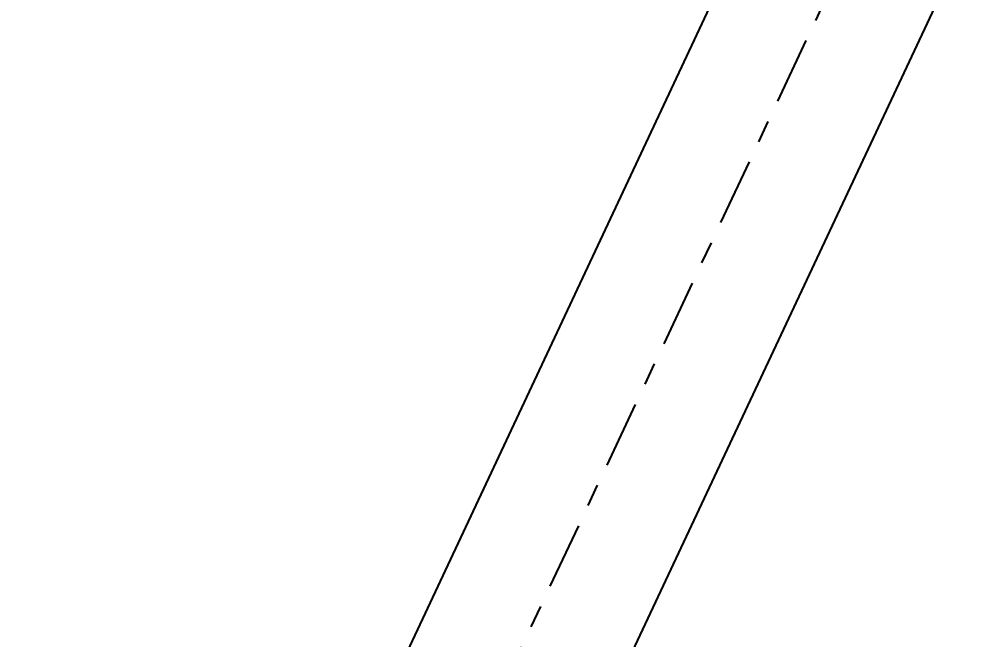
# Model space of a CAD drawing. Header units: millimetres. Extents: x 2368 to 8313, y 7493 to 11698.
# Drawn here: x 4439.02 to 4481.39, y 11225.92 to 11253.71 of the extents above; entities that cross this region are included whole.
import ezdxf

# ---------------------------------------------------------------- set-up
doc = ezdxf.new("R2010")
doc.units = ezdxf.units.MM
doc.linetypes.add('XKITLINE00', pattern=[0])
doc.linetypes.add('XKITLINE03', pattern=[6, 3, -1, 1, -1])
doc.styles.add('ROMANS', font='romans.shx')
doc.dimstyles.new('MD300', dxfattribs={"dimtxt": 2.5, "dimasz": 2.5, "dimexe": 1, "dimexo": 1, "dimgap": 0.5, "dimtad": 1, "dimdec": 1, "dimlfac": 50, "dimrnd": 0.5, "dimdsep": 46, "dimtxsty": 'ROMANS', "dimcen": 1, "dimclrd": 146, "dimclre": 146, "dimclrt": 30, "dimadec": 1, "dimazin": 2, "dimtfac": 1, "dimtdec": 1, "dimtmove": 0, "dimatfit": 1, "dimfxl": 1, "dimtolj": 1, "dimtzin": 0, "dimlwd": -1, "dimlwe": -1, "dimarcsym": 0})

# ---------------------------------------------------------------- blocks, each defined once
blk = doc.blocks.new('*D28')
at = {"color": 146, "transparency": 16777216}
for p, q in [((4264.129, 11249.201), (4264.129, 10991.038)), ((5216.588, 11054.98), (5216.588, 10991.038)), ((5214.088, 10992.038), (4266.629, 10992.038))]:
    blk.add_line(p, q, dxfattribs=at)
for points in [[(4266.629, 10992.455), (4266.629, 10991.621), (4264.129, 10992.038)], [(5214.088, 10992.455), (5214.088, 10991.621), (5216.588, 10992.038)]]:
    blk.add_solid(points, dxfattribs=at)
at = {"layer": 'Defpoints', "color": 0, "transparency": 16777216}
for p in [(4264.129, 11250.201), (5216.588, 11055.98), (4264.129, 10992.038)]:
    blk.add_point(p, dxfattribs=at)
at = {"color": 30, "transparency": 16777216, "insert": (4740.359, 10993.788), "char_height": 2.5, "attachment_point": 5, "style": 'ROMANS'}
blk.add_mtext('\\A1;47623', dxfattribs=at)
blk = doc.blocks.new('*D36')
at = {"color": 146, "transparency": 16777216}
for p, q in [((3888.588, 11276.272), (3888.588, 10979.265)), ((5216.588, 11054.98), (5216.588, 10979.265)), ((3891.088, 10980.265), (5214.088, 10980.265))]:
    blk.add_line(p, q, dxfattribs=at)
for points in [[(3891.088, 10980.681), (3891.088, 10979.848), (3888.588, 10980.265)], [(5214.088, 10980.681), (5214.088, 10979.848), (5216.588, 10980.265)]]:
    blk.add_solid(points, dxfattribs=at)
at = {"layer": 'Defpoints', "color": 0, "transparency": 16777216}
for p in [(3888.588, 11277.272), (5216.588, 11055.98), (5216.588, 10980.265)]:
    blk.add_point(p, dxfattribs=at)
at = {"color": 30, "transparency": 16777216, "insert": (4552.588, 10982.015), "char_height": 2.5, "attachment_point": 5, "style": 'ROMANS'}
blk.add_mtext('\\A1;66400', dxfattribs=at)
blk = doc.blocks.new('*D38')
at = {"color": 146, "transparency": 16777216}
for p, q in [((3888.584, 11276.27), (3888.584, 10968.162)), ((6544.588, 11276.271), (6544.588, 10968.162)), ((6542.088, 10969.162), (3891.084, 10969.162))]:
    blk.add_line(p, q, dxfattribs=at)
for points in [[(3891.084, 10969.579), (3891.084, 10968.745), (3888.584, 10969.162)], [(6542.088, 10969.579), (6542.088, 10968.745), (6544.588, 10969.162)]]:
    blk.add_solid(points, dxfattribs=at)
at = {"layer": 'Defpoints', "color": 0, "transparency": 16777216}
for p in [(3888.584, 11277.27), (6544.588, 11277.271), (3888.584, 10969.162)]:
    blk.add_point(p, dxfattribs=at)
at = {"color": 30, "transparency": 16777216, "insert": (5216.586, 10970.912), "char_height": 2.5, "attachment_point": 5, "style": 'ROMANS'}
blk.add_mtext('\\A1;132800', dxfattribs=at)

msp = doc.modelspace()

# ---------------------------------------------------------------- linework, layer by layer
at = {"color": 8, "linetype": 'XKITLINE03'}
for p, q in [((4396.5881, 11087.0404), (4560.5881, 11436.8368)), ((4396.5882, 11087.0404), (4560.5882, 11436.8368))]:
    msp.add_line(p, q, dxfattribs=at)
at = {"color": 8, "linetype": 'XKITLINE00'}
for p, q in [((4551.8238, 11407.3948), (4413.0825, 11111.4729)), ((4470.0393, 11254.4532), (4404.8004, 11115.3047))]:
    msp.add_line(p, q, dxfattribs=at)

# ---------------------------------------------------------------- dimensions: what is measured, and where the dimension line sits
for base, p1, p2, picture, middle in [((3888.5836, 10969.1621), (6544.5882, 11277.2708), (3888.5836, 11277.2703), '*D38', (5216.5859, 10970.9121)), ((5216.5882, 10980.2647), (3888.5882, 11277.2717), (5216.5882, 11055.9804), '*D36', (4552.5882, 10982.0147)), ((4264.1289, 10992.0378), (5216.5882, 11055.9804), (4264.1289, 11250.201), '*D28', (4740.3585, 10993.7878))]:
    dim = msp.add_linear_dim(base=base, p1=p1, p2=p2, dimstyle='MD300')
    dim.commit()
    dim.dimension.update_dxf_attribs({"geometry": picture, "text_midpoint": middle})

doc.saveas('drawing.dxf')
